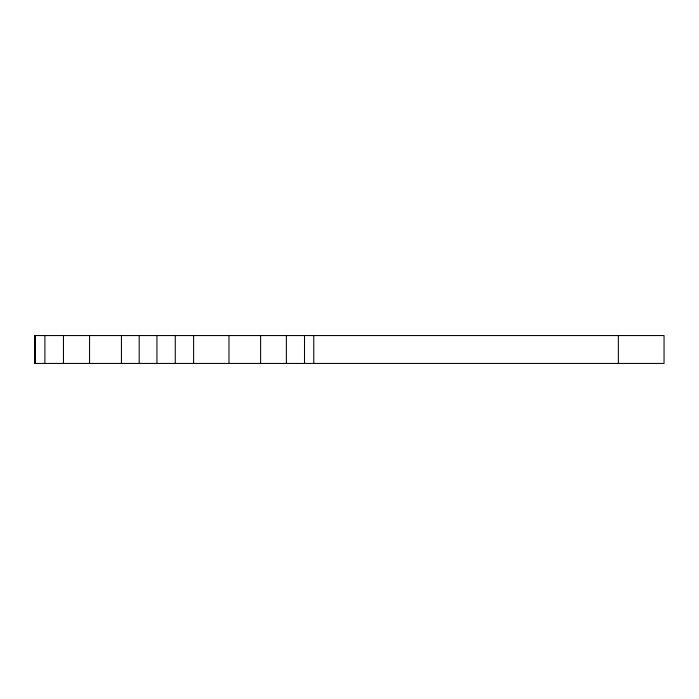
<?xml version="1.0" encoding="UTF-8"?>
<svg xmlns="http://www.w3.org/2000/svg" width="699" height="699" viewBox="0 0 699 699"><rect width="100%" height="100%" fill="white"/><g stroke="black" fill="none" stroke-linecap="round" stroke-linejoin="round"><path stroke-width="1.05" d="M35.072 363.445L35.125 335.555L35.186 363.445M34.95 363.445L34.95 335.555L664.05 335.555L664.05 363.445L34.95 363.445L35.037 335.555M618.362 335.555L618.362 363.445M313.764 335.555L313.764 363.445M304.511 335.555L304.511 363.445M286.38 335.555L286.38 363.445M260.613 335.555L260.613 363.445M228.975 335.555L228.975 363.445M193.606 335.555L193.606 363.445M175.274 335.555L175.274 363.445M156.934 335.555L156.934 363.445M139.188 335.555L139.188 363.445M121.443 335.555L121.443 363.445M89.559 335.555L89.559 363.445M63.46 335.555L63.46 363.445M44.911 335.555L44.911 363.445"/></g></svg>
